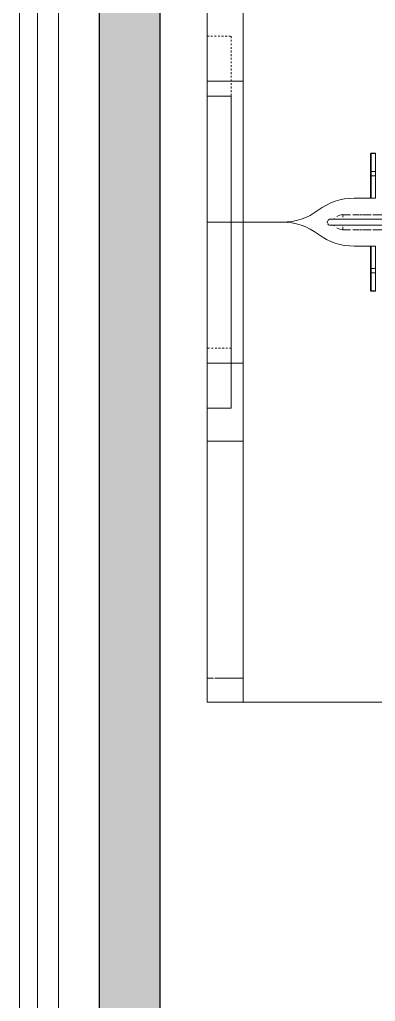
# Model space of a CAD drawing. Header units: millimetres. Extents: x 155927 to 295199, y -4084 to 97293.
# Drawn here: x 162618 to 163211, y 19138 to 20774 of the extents above; entities that cross this region are included whole.
import ezdxf

# ---------------------------------------------------------------- set-up
doc = ezdxf.new("R2010")
doc.units = ezdxf.units.MM
doc.header["$MEASUREMENT"] = 0
doc.linetypes.add('Dash', pattern=[6, 3, -3])
for name, color, linetype, lineweight in [('A-WALL-PATT', 7, 'CONTINUOUS', 9), ('I-FURN', 8, 'CONTINUOUS', 9), ('I-FURN-HDLN', 8, 'Dash', 9), ('I-WALL', 7, 'CONTINUOUS', 9)]:
    doc.layers.add(name, color=color, linetype=linetype, lineweight=lineweight)

msp = doc.modelspace()

# ---------------------------------------------------------------- hatches: boundary and pattern name
at = {"layer": 'A-WALL-PATT'}
h = msp.add_hatch(color=256, dxfattribs=at)
h.paths.add_polyline_path([(162852.8, 15209.6), (162852.8, 15407.6), (162750.8, 15407.6), (162750.8, 15209.6)], flags=0)
h.paths.add_polyline_path([(162852.8, 18407.6), (162852.8, 22143.1), (162750.8, 22143.1), (162750.8, 18407.6)], flags=0)
h.paths.add_polyline_path([(162852.8, 23153.1), (162852.8, 23250.6), (162750.8, 23250.6), (162750.8, 23153.1)], flags=0)

# ---------------------------------------------------------------- linework, layer by layer
at = {"layer": 'I-FURN'}
for p, q in [((162618.4, 18455.5), (162618.4, 22055.5)), ((162648.4, 22055.5), (162648.4, 18455.5)), ((162648.4, 22055.5), (162648.4, 18455.5)), ((162683.4, 18455.5), (162683.4, 22055.5)), ((162931.1, 21236.7), (162931.1, 20436.7)), ((162931.1, 20436.7), (162931.1, 21236.7)), ((162931.1, 21196.7), (162931.1, 19676.7)), ((162991.1, 19676.7), (162991.1, 21196.7)), ((162931.1, 20671.7), (162931.1, 20802.1)), ((162991.1, 20802.1), (162991.1, 20671.7)), ((162931.1, 20201.7), (162931.1, 20671.7)), ((162991.1, 20671.7), (162931.1, 20671.7)), ((162991.1, 20671.7), (162931.1, 20671.7)), ((162991.1, 20671.7), (162991.1, 20201.7)), ((162971.1, 20646.7), (162931.1, 20646.7)), ((162931.1, 20646.7), (162931.1, 20126.7)), ((162971.1, 20126.7), (162971.1, 20646.7)), ((163203.3, 20550.5), (163203.3, 20520.3)), ((163203.3, 20550.5), (163203.3, 20520.3)), ((163203.5, 20551.2), (163203.6, 20551.2)), ((163211.3, 20551.5), (163204.3, 20551.5)), ((163204.3, 20551.4), (163204.3, 20551.5)), ((163211.3, 20551.5), (163204.3, 20551.5)), ((163211.3, 20551.5), (163204.3, 20551.5)), ((163204.3, 20521.1), (163204.3, 20551.4)), ((163204.3, 20551.4), (163211.3, 20551.4)), ((163211.3, 20551.4), (163211.3, 20551.5)), ((163211.3, 20521.1), (163211.3, 20551.4)), ((163203.3, 20481.7), (163203.3, 20520.3)), ((163203.3, 20520.3), (163203.3, 20514.7)), ((163203.3, 20514.7), (163203.3, 20477.7)), ((163204.3, 20514.2), (163204.3, 20521.1)), ((163204.3, 20521.1), (163211.3, 20521.1)), ((163204.3, 20476.7), (163204.3, 20514.2)), ((163204.3, 20514.2), (163211.3, 20514.2)), ((163211.3, 20514.2), (163211.3, 20521.1)), ((163211.3, 20476.7), (163211.3, 20514.2)), ((163176.1, 20476.7), (163204.3, 20476.7)), ((163204.3, 20476.7), (163176.1, 20476.7)), ((163204.3, 20481.7), (163203.3, 20481.7)), ((163203.3, 20477.7), (163203.3, 20481.7)), ((163203.3, 20477.7), (163203.3, 20477.7)), ((163204.3, 20476.7), (163211.3, 20476.7)), ((163204.3, 20476.7), (163211.3, 20476.7)), ((163157, 20449.2), (163157, 20445.1)), ((163157, 20449.2), (163160.5, 20449.2)), ((163160.9, 20449.2), (163161.7, 20449.2)), ((163162.1, 20449.2), (163170.1, 20449.2)), ((163173.6, 20449.2), (163185.1, 20449.2)), ((163185.9, 20449.2), (163190, 20449.2)), ((163190.9, 20449.2), (163204.1, 20449.2)), ((163207, 20449.2), (164045.2, 20449.2)), ((163056.1, 20436.7), (162931.1, 20436.7)), ((162931.1, 20436.7), (162931.1, 19636.7)), ((162931.1, 19636.7), (162931.1, 20436.7)), ((162931.1, 20436.7), (163056.1, 20436.7)), ((162931.1, 20436.7), (163056.1, 20436.7)), ((163056.1, 20436.7), (162931.1, 20436.7)), ((163136.2, 20441.7), (163136.1, 20441.7)), ((163136.1, 20441.7), (163136.1, 20441.7)), ((163136.1, 20431.7), (163136.2, 20431.7)), ((163136.4, 20441.7), (163136.2, 20441.7)), ((163136.2, 20431.7), (163136.4, 20431.7)), ((163136.7, 20441.7), (163136.4, 20441.7)), ((163136.4, 20431.7), (163136.6, 20431.7)), ((163136.6, 20431.7), (163137, 20431.7)), ((163137.2, 20441.7), (163136.7, 20441.7)), ((163137, 20431.7), (163137.5, 20431.7)), ((163137.7, 20441.7), (163137.2, 20441.7)), ((163137.5, 20431.7), (163138.2, 20431.7)), ((163138.4, 20441.7), (163137.7, 20441.7)), ((163138.2, 20431.7), (163138.9, 20431.7)), ((163139.1, 20441.7), (163138.4, 20441.7)), ((163138.9, 20431.7), (163139.7, 20431.7)), ((163140, 20441.7), (163139.1, 20441.7)), ((163139.7, 20431.7), (163140.7, 20431.7)), ((163141, 20441.7), (163140, 20441.7)), ((163140.7, 20431.7), (163141.7, 20431.7)), ((163142, 20441.7), (163141, 20441.7)), ((163141.7, 20431.7), (163142.9, 20431.7)), ((163143.2, 20441.7), (163142, 20441.7)), ((163142.9, 20431.7), (163144.1, 20431.7)), ((163144.5, 20441.7), (163143.2, 20441.7)), ((163144.1, 20431.7), (163145.5, 20431.7)), ((163145.9, 20441.7), (163144.5, 20441.7)), ((163145.5, 20431.7), (163147, 20431.7)), ((163147.4, 20441.7), (163145.9, 20441.7)), ((163147, 20431.7), (163148.5, 20431.7)), ((163149, 20441.7), (163147.4, 20441.7)), ((163148.5, 20431.7), (163150.2, 20431.7)), ((163150.6, 20441.7), (163149, 20441.7)), ((163150.2, 20431.7), (163151.9, 20431.7)), ((163152.4, 20441.7), (163150.6, 20441.7)), ((163151.9, 20431.7), (163153.7, 20431.7)), ((163154.2, 20441.7), (163152.4, 20441.7)), ((163153.7, 20431.7), (163155.6, 20431.7)), ((163156.2, 20441.7), (163154.2, 20441.7)), ((163155.6, 20431.7), (163157.6, 20431.7)), ((163158.2, 20441.7), (163156.2, 20441.7)), ((163157, 20428.8), (163157, 20424.2)), ((163157.6, 20431.7), (163159.7, 20431.7)), ((163160.3, 20441.7), (163158.2, 20441.7)), ((163159.7, 20431.7), (163161.9, 20431.7)), ((163162.5, 20441.7), (163160.3, 20441.7)), ((163161.9, 20431.7), (163164.1, 20431.7)), ((163164.7, 20441.7), (163162.5, 20441.7)), ((163164.1, 20431.7), (163166.4, 20431.7)), ((163167, 20441.7), (163164.7, 20441.7)), ((163166.4, 20431.7), (163168.7, 20431.7)), ((163169.4, 20441.7), (163167, 20441.7)), ((163168.7, 20431.7), (163171.2, 20431.7)), ((163171.8, 20441.7), (163169.4, 20441.7)), ((163171.2, 20431.7), (163173.6, 20431.7)), ((163174.3, 20441.7), (163171.8, 20441.7)), ((163173.6, 20431.7), (163176.2, 20431.7)), ((163176.8, 20441.7), (163174.3, 20441.7)), ((163176.2, 20431.7), (163178.7, 20431.7)), ((163179.4, 20441.7), (163176.8, 20441.7)), ((163178.7, 20431.7), (163181.4, 20431.7)), ((163182.1, 20441.7), (163179.4, 20441.7)), ((163181.4, 20431.7), (163184, 20431.7)), ((163184.7, 20441.7), (163182.1, 20441.7)), ((163184, 20431.7), (163186.7, 20431.7)), ((163187.5, 20441.7), (163184.7, 20441.7)), ((163186.7, 20431.7), (163189.4, 20431.7)), ((163190.2, 20441.7), (163187.5, 20441.7)), ((163189.4, 20431.7), (163192.2, 20431.7)), ((163193, 20441.7), (163190.2, 20441.7)), ((163192.2, 20431.7), (163195, 20431.7)), ((163195.7, 20441.7), (163193, 20441.7)), ((163195, 20431.7), (163197.8, 20431.7)), ((163198.6, 20441.7), (163195.7, 20441.7)), ((163197.8, 20431.7), (163200.6, 20431.7)), ((163201.4, 20441.7), (163198.6, 20441.7)), ((163200.6, 20431.7), (163203.4, 20431.7)), ((163204.2, 20441.7), (163201.4, 20441.7)), ((163203.4, 20431.7), (163206.3, 20431.7)), ((163207, 20441.7), (163204.2, 20441.7)), ((163206.3, 20431.7), (163207, 20431.7)), ((164045.2, 20441.7), (163207, 20441.7)), ((163207, 20431.7), (164045.2, 20431.7)), ((163160.5, 20424.2), (163157, 20424.2)), ((163161.7, 20424.2), (163160.9, 20424.2)), ((163170.1, 20424.2), (163162.1, 20424.2)), ((163185.1, 20424.2), (163173.6, 20424.2)), ((163190, 20424.2), (163185.9, 20424.2)), ((163204.1, 20424.2), (163190.9, 20424.2)), ((164045.2, 20424.2), (163207, 20424.2)), ((163204.3, 20396.7), (163176.1, 20396.7)), ((163176.1, 20396.7), (163204.3, 20396.7)), ((163203.3, 20391.7), (163203.3, 20395.7)), ((163203.3, 20395.7), (163203.3, 20358.7)), ((163211.3, 20396.7), (163204.3, 20396.7)), ((163204.3, 20359.3), (163204.3, 20396.7)), ((163204.3, 20396.7), (163211.3, 20396.7)), ((163211.3, 20359.3), (163211.3, 20396.7)), ((163203.3, 20391.7), (163204.3, 20391.7)), ((163203.3, 20353.2), (163203.3, 20391.7)), ((163203.3, 20358.7), (163203.3, 20353.2)), ((163203.3, 20353.2), (163203.3, 20322.9)), ((163203.3, 20353.2), (163203.3, 20322.9)), ((163204.3, 20352.3), (163204.3, 20359.3)), ((163204.3, 20359.3), (163211.3, 20359.3)), ((163204.3, 20322.1), (163204.3, 20352.3)), ((163204.3, 20352.3), (163211.3, 20352.3)), ((163211.3, 20352.3), (163211.3, 20359.3)), ((163211.3, 20322.1), (163211.3, 20352.3)), ((163203.6, 20322.2), (163203.5, 20322.2)), ((163204.3, 20321.9), (163204.3, 20322.1)), ((163204.3, 20322.1), (163211.3, 20322.1)), ((163204.3, 20321.9), (163211.3, 20321.9)), ((163204.3, 20321.9), (163211.3, 20321.9)), ((163211.3, 20321.9), (163204.3, 20321.9)), ((163211.3, 20321.9), (163211.3, 20322.1)), ((162931.1, 20071.7), (162931.1, 20201.7)), ((162991.1, 20201.7), (162931.1, 20201.7)), ((162991.1, 20201.7), (162931.1, 20201.7)), ((162991.1, 20201.7), (162991.1, 20071.7)), ((162931.1, 20126.7), (162971.1, 20126.7)), ((162931.1, 19636.7), (162931.1, 20071.7)), ((162991.1, 20071.7), (162931.1, 20071.7)), ((162991.1, 20071.7), (162931.1, 20071.7)), ((162991.1, 20071.7), (162991.1, 19636.7)), ((162931.1, 19676.7), (162931.1, 19636.7)), ((162941.7, 19676.7), (162931.1, 19676.7)), ((162941.7, 19676.7), (162931.1, 19676.7)), ((162991.1, 19676.7), (162944, 19676.7)), ((162991.1, 19676.7), (162944, 19676.7)), ((162991.1, 19636.7), (162991.1, 19676.2)), ((162931.1, 19636.7), (164331.1, 19636.7)), ((164331.1, 19636.7), (162931.1, 19636.7)), ((162931.1, 19636.7), (162991.1, 19636.7)), ((162991.1, 19636.7), (162931.1, 19636.7))]:
    msp.add_line(p, q, dxfattribs=at)
at = {"layer": 'I-FURN', "flags": 128}
for points in [[(163203.8, 20551.4), (163203.8, 20551.4), (163203.9, 20551.5), (163203.9, 20551.5), (163203.9, 20551.5), (163204, 20551.5), (163204, 20551.5), (163204.1, 20551.5), (163204.1, 20551.5), (163204.1, 20551.5), (163204.2, 20551.5), (163204.2, 20551.5), (163204.3, 20551.5), (163204.3, 20551.5), (163204.3, 20551.5)], [(163203.3, 20520.3), (163203.3, 20520.2), (163203.3, 20520.1), (163203.3, 20520), (163203.3, 20519.9), (163203.3, 20519.7), (163203.3, 20519.6), (163203.3, 20519.5), (163203.3, 20519.4), (163203.3, 20519.3), (163203.3, 20519.1), (163203.3, 20519), (163203.3, 20518.8), (163203.3, 20518.7), (163203.3, 20518.6), (163203.3, 20518.4), (163203.3, 20518.3), (163203.3, 20518.1), (163203.3, 20517.9), (163203.3, 20517.8), (163203.3, 20517.6), (163203.3, 20517.5), (163203.3, 20517.3), (163203.3, 20517.2), (163203.3, 20517), (163203.3, 20516.8), (163203.3, 20516.7), (163203.3, 20516.5), (163203.3, 20516.4), (163203.3, 20516.2), (163203.3, 20516), (163203.3, 20515.9), (163203.3, 20515.7), (163203.3, 20515.6), (163203.3, 20515.4), (163203.3, 20515.3), (163203.3, 20515.1), (163203.3, 20515), (163203.3, 20514.9), (163203.3, 20514.7)], [(163203.3, 20514.7), (163203.3, 20512), (163203.3, 20509.3), (163203.3, 20506.6), (163203.3, 20504.1), (163203.3, 20501.7), (163203.3, 20499.4), (163203.3, 20497.1), (163203.3, 20495), (163203.3, 20493), (163203.3, 20491.1), (163203.3, 20489.3), (163203.3, 20487.6), (163203.3, 20486.1), (163203.3, 20484.7), (163203.3, 20483.4), (163203.3, 20482.2), (163203.3, 20481.1), (163203.3, 20480.2), (163203.3, 20479.4), (163203.3, 20478.8), (163203.3, 20478.3), (163203.3, 20477.9), (163203.3, 20477.7)], [(163203.3, 20477.7), (163203.3, 20477.7), (163203.3, 20477.7), (163203.3, 20477.7), (163203.3, 20477.8), (163203.3, 20477.8), (163203.3, 20477.8), (163203.3, 20477.9), (163203.3, 20477.9), (163203.3, 20478), (163203.3, 20478), (163203.3, 20478.1), (163203.3, 20478.2), (163203.3, 20478.2), (163203.3, 20478.3), (163203.3, 20478.4), (163203.3, 20478.5), (163203.3, 20478.6), (163203.3, 20478.7), (163203.3, 20478.8), (163203.3, 20478.9), (163203.3, 20479), (163203.3, 20479.2), (163203.3, 20479.3), (163203.3, 20479.4), (163203.3, 20479.5), (163203.3, 20479.7), (163203.3, 20479.8), (163203.3, 20480), (163203.3, 20480.1), (163203.3, 20480.3), (163203.3, 20480.4), (163203.3, 20480.6), (163203.3, 20480.7), (163203.3, 20480.9), (163203.3, 20481), (163203.3, 20481.2), (163203.3, 20481.3), (163203.3, 20481.5), (163203.3, 20481.7), (163203.3, 20481.7)], [(163204.3, 20476.7), (163204.3, 20476.7), (163204.2, 20476.7), (163204.2, 20476.7), (163204.2, 20476.7), (163204.1, 20476.7), (163204.1, 20476.7), (163204, 20476.7), (163204, 20476.8), (163204, 20476.8), (163203.9, 20476.8), (163203.9, 20476.8), (163203.9, 20476.8), (163203.8, 20476.8), (163203.8, 20476.9), (163203.7, 20476.9), (163203.7, 20476.9), (163203.7, 20476.9), (163203.7, 20477), (163203.6, 20477), (163203.6, 20477), (163203.6, 20477), (163203.5, 20477.1), (163203.5, 20477.1), (163203.5, 20477.1), (163203.5, 20477.2), (163203.4, 20477.2), (163203.4, 20477.2), (163203.4, 20477.3), (163203.4, 20477.3), (163203.4, 20477.3), (163203.4, 20477.4), (163203.4, 20477.4), (163203.3, 20477.5), (163203.3, 20477.5), (163203.3, 20477.5), (163203.3, 20477.6), (163203.3, 20477.6), (163203.3, 20477.7), (163203.3, 20477.7), (163203.3, 20477.7)], [(163203.3, 20395.7), (163203.3, 20395.8), (163203.3, 20395.8), (163203.3, 20395.8), (163203.3, 20395.9), (163203.3, 20395.9), (163203.3, 20396), (163203.4, 20396), (163203.4, 20396), (163203.4, 20396.1), (163203.4, 20396.1), (163203.4, 20396.1), (163203.4, 20396.2), (163203.4, 20396.2), (163203.5, 20396.3), (163203.5, 20396.3), (163203.5, 20396.3), (163203.5, 20396.4), (163203.6, 20396.4), (163203.6, 20396.4), (163203.6, 20396.4), (163203.6, 20396.5), (163203.7, 20396.5), (163203.7, 20396.5), (163203.7, 20396.5), (163203.8, 20396.6), (163203.8, 20396.6), (163203.8, 20396.6), (163203.9, 20396.6), (163203.9, 20396.6), (163203.9, 20396.7), (163204, 20396.7), (163204, 20396.7), (163204.1, 20396.7), (163204.1, 20396.7), (163204.1, 20396.7), (163204.2, 20396.7), (163204.2, 20396.7), (163204.3, 20396.7), (163204.3, 20396.7), (163204.3, 20396.7)], [(163203.3, 20391.7), (163203.3, 20391.9), (163203.3, 20392), (163203.3, 20392.2), (163203.3, 20392.4), (163203.3, 20392.5), (163203.3, 20392.7), (163203.3, 20392.8), (163203.3, 20393), (163203.3, 20393.1), (163203.3, 20393.3), (163203.3, 20393.4), (163203.3, 20393.6), (163203.3, 20393.7), (163203.3, 20393.8), (163203.3, 20394), (163203.3, 20394.1), (163203.3, 20394.2), (163203.3, 20394.4), (163203.3, 20394.5), (163203.3, 20394.6), (163203.3, 20394.7), (163203.3, 20394.8), (163203.3, 20394.9), (163203.3, 20395), (163203.3, 20395.1), (163203.3, 20395.2), (163203.3, 20395.3), (163203.3, 20395.3), (163203.3, 20395.4), (163203.3, 20395.5), (163203.3, 20395.5), (163203.3, 20395.6), (163203.3, 20395.6), (163203.3, 20395.6), (163203.3, 20395.7), (163203.3, 20395.7), (163203.3, 20395.7), (163203.3, 20395.7), (163203.3, 20395.7)], [(163203.3, 20395.7), (163203.3, 20395.7), (163203.3, 20395.7)], [(163203.3, 20395.7), (163203.3, 20395.4), (163203.3, 20395), (163203.3, 20394.5), (163203.3, 20393.8), (163203.3, 20393), (163203.3, 20392), (163203.3, 20390.9), (163203.3, 20389.7), (163203.3, 20388.4), (163203.3, 20386.9), (163203.3, 20385.4), (163203.3, 20383.7), (163203.3, 20381.8), (163203.3, 20379.9), (163203.3, 20377.9), (163203.3, 20375.7), (163203.3, 20373.5), (163203.3, 20371.1), (163203.3, 20368.6), (163203.3, 20366.1), (163203.3, 20363.5), (163203.3, 20360.7), (163203.3, 20358.7)], [(163203.3, 20358.7), (163203.3, 20358.6), (163203.3, 20358.4), (163203.3, 20358.3), (163203.3, 20358.1), (163203.3, 20358), (163203.3, 20357.8), (163203.3, 20357.7), (163203.3, 20357.5), (163203.3, 20357.4), (163203.3, 20357.2), (163203.3, 20357.1), (163203.3, 20356.9), (163203.3, 20356.8), (163203.3, 20356.6), (163203.3, 20356.4), (163203.3, 20356.3), (163203.3, 20356.1), (163203.3, 20356), (163203.3, 20355.8), (163203.3, 20355.6), (163203.3, 20355.5), (163203.3, 20355.3), (163203.3, 20355.2), (163203.3, 20355), (163203.3, 20354.9), (163203.3, 20354.7), (163203.3, 20354.6), (163203.3, 20354.4), (163203.3, 20354.3), (163203.3, 20354.2), (163203.3, 20354), (163203.3, 20353.9), (163203.3, 20353.8), (163203.3, 20353.7), (163203.3, 20353.6), (163203.3, 20353.5), (163203.3, 20353.3), (163203.3, 20353.2), (163203.3, 20353.2)], [(163204.3, 20321.9), (163204.3, 20321.9), (163204.2, 20321.9), (163204.2, 20321.9), (163204.2, 20321.9), (163204.1, 20321.9), (163204.1, 20321.9), (163204, 20321.9), (163204, 20321.9), (163204, 20321.9), (163203.9, 20322), (163203.9, 20322), (163203.9, 20322), (163203.8, 20322)]]:
    msp.add_lwpolyline(points, dxfattribs=at)
at = {"layer": 'I-FURN'}
for centre, radius, start, end in [((163176.1, 20376.7), 100, 90, 126.8699), ((163176.1, 20376.7), 100, 90, 126.8699), ((163056.1, 20536.7), 100, 270, 306.8699), ((163056.1, 20536.7), 100, 270, 306.8699), ((163159.4, 20425.8), 23.6, 95.6664, 120.8564), ((163056.1, 20336.7), 100, 53.1301, 90), ((163056.1, 20336.7), 100, 53.1301, 90), ((163136.1, 20436.7), 5, 157.635, 202.365), ((163136.1, 20436.7), 5, 68.1748, 142.7249), ((163136.1, 20436.7), 5, 217.2751, 291.8252), ((163149, 20436.7), 8.51, 133.4514, 144.4595), ((163149, 20436.7), 8.51, 215.5405, 226.5486), ((163159.4, 20447.7), 23.6, 239.1436, 264.3336), ((163176.1, 20496.7), 100, 233.1301, 270), ((163176.1, 20496.7), 100, 233.1301, 270)]:
    msp.add_arc(centre, radius, start, end, dxfattribs=at)
for centre, major_axis, ratio, start_param, end_param in [((163204.3, 20550.5), (-1, 0), 0.819152, 4.712389, 6.283185), ((163204.3, 20520.3), (-1, 0), 0.819152, 4.712389, 6.283185), ((163204.3, 20514.7), (-1, 0), 0.56467, 0, 1.570796), ((163204.3, 20477.7), (-1, 0), 0.998113, 0, 1.570796), ((163204.3, 20395.7), (1, 0), 0.998113, 1.570796, 3.141593), ((163204.3, 20358.7), (1, 0), 0.56467, 1.570796, 3.141593), ((163204.3, 20353.2), (1, 0), 0.819152, 3.141593, 4.712389), ((163204.3, 20322.9), (-1, 0), 0.819152, 0, 1.570796)]:
    msp.add_ellipse(centre, major_axis=major_axis, ratio=ratio, start_param=start_param, end_param=end_param, dxfattribs=at)
at = {"layer": 'I-FURN-HDLN'}
for p, q in [((162931.1, 20746.7), (162971.1, 20746.7)), ((162931.1, 20226.7), (162931.1, 20746.7)), ((162971.1, 20746.7), (162971.1, 20226.7)), ((162971.1, 20226.7), (162931.1, 20226.7))]:
    msp.add_line(p, q, dxfattribs=at)
at = {"layer": 'I-WALL', "lineweight": 30}
for p, q in [((162750.8, 22143.1), (162750.8, 18407.6)), ((162852.8, 18407.6), (162852.8, 22143.1))]:
    msp.add_line(p, q, dxfattribs=at)

doc.saveas('drawing.dxf')
